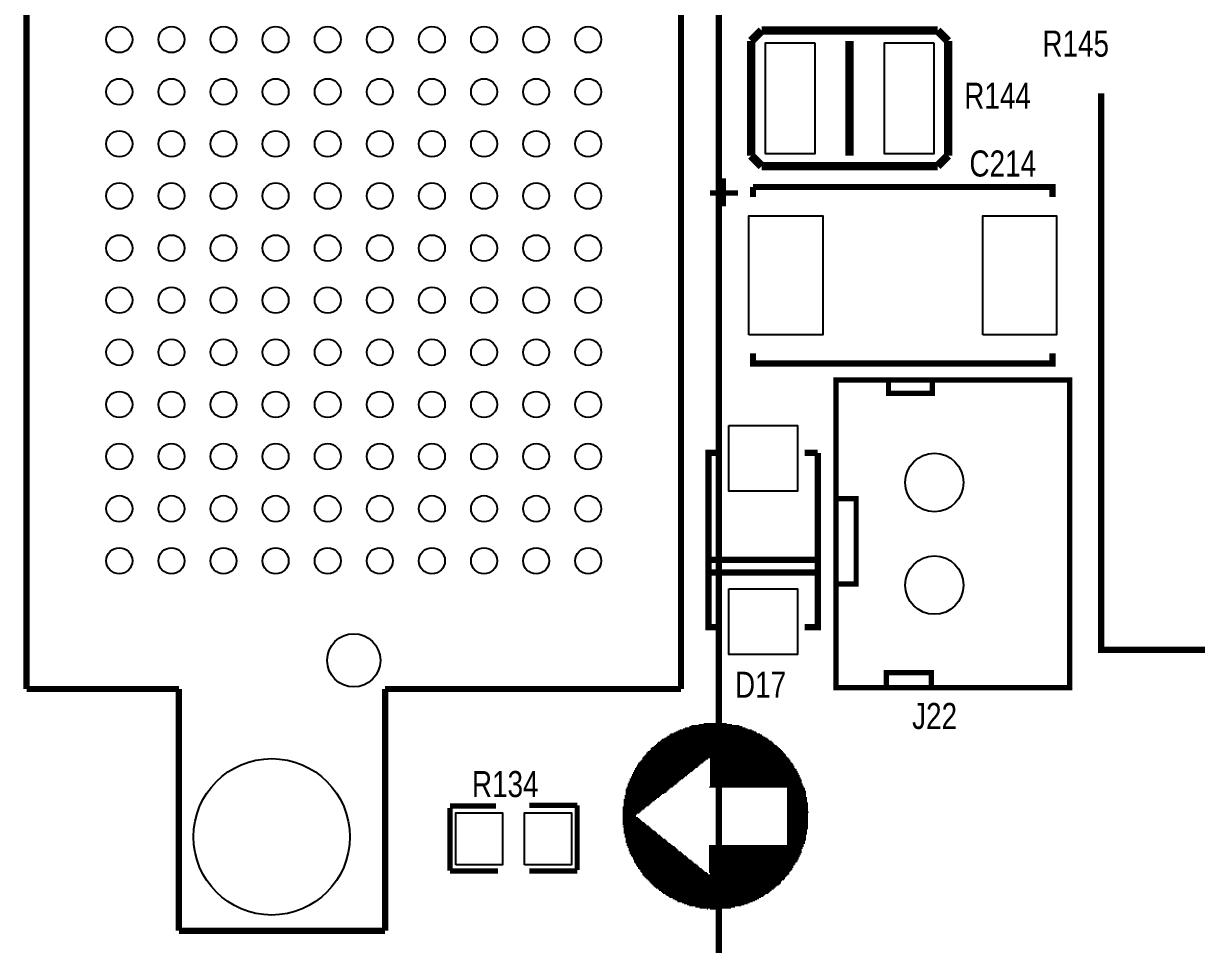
# Model space of a CAD drawing. Extents: x -92 to 135, y -31 to 116.
# Drawn here: x -31.95 to -3.35, y -11.86 to 10.59 of the extents above; entities that cross this region are included whole.
import ezdxf

# ---------------------------------------------------------------- set-up
doc = ezdxf.new("R2010")
doc.units = 0
for name, color, linetype in [('BG_SILKSCREEN_TOP', 1, 'CONTINUOUS'), ('PG_SILKSCREEN_TOP', 5, 'CONTINUOUS'), ('PIN_TOP', 6, 'CONTINUOUS'), ('RD_SILKSCREEN_TOP', 7, 'CONTINUOUS')]:
    doc.layers.add(name, color=color, linetype=linetype)

msp = doc.modelspace()

# ---------------------------------------------------------------- linework, layer by layer
at = {"layer": 'BG_SILKSCREEN_TOP', "const_width": 0.1524}
msp.add_lwpolyline([(-14.99743, 56.750204), (-14.99743, -12.251436)], dxfattribs=at)
at = {"layer": 'PG_SILKSCREEN_TOP'}
for points, const_width in [([(-31.87319, 50.148744), (-31.87319, -5.629656)], 0.1524), ([(-15.92199, -5.629656), (-15.92199, 50.148744)], 0.1524), ([(-14.211046, 10.160254), (-13.957046, 10.414)], 0.2032), ([(-13.957046, 10.414), (-9.664954, 10.414)], 0.2032), ([(-9.664954, 10.414), (-9.410954, 10.160254)], 0.2032), ([(-14.211046, 7.365746), (-14.211046, 10.160254)], 0.2032), ([(-11.811, 7.366), (-11.811, 10.16)], 0.2032), ([(-9.410954, 10.160254), (-9.410954, 7.365746)], 0.2032), ([(82.804, -4.677664), (-5.679694, -4.677664), (-5.679694, 8.881872)], 0.1524), ([(-13.957046, 7.112), (-14.211046, 7.365746)], 0.2032), ([(-9.410954, 7.365746), (-9.664954, 7.112)], 0.2032), ([(-9.664954, 7.112), (-13.957046, 7.112)], 0.2032), ([(-14.884654, 6.128004), (-14.884654, 6.813804)], 0.127), ([(-14.165834, 6.601714), (-6.865874, 6.601714), (-6.865874, 6.356604)], 0.1524), ([(-14.165834, 6.356604), (-14.165834, 6.601714)], 0.1524), ([(-15.214854, 6.458204), (-14.529054, 6.458204)], 0.127), ([(-6.865874, 2.546604), (-6.865874, 2.301494), (-14.165834, 2.301494), (-14.165834, 2.546604)], 0.1524), ([(-10.863072, 1.880362), (-10.863072, 1.575562), (-9.796272, 1.575562), (-9.796272, 1.854962)], 0.127), ([(-14.935962, -4.120896), (-15.252446, -4.120896), (-15.252446, 0.123952), (-15.062962, 0.123952)], 0.1524), ([(-12.903962, 0.123952), (-12.587478, 0.123952)], 0.1524), ([(-12.587478, 0.123952), (-12.587478, -4.120896), (-12.903962, -4.120896)], 0.1524), ([(-12.107672, -3.072638), (-11.650472, -3.072638), (-11.650472, -0.989838), (-12.133072, -0.989838)], 0.127), ([(-15.252446, -2.484882), (-12.587478, -2.484882)], 0.1524), ([(-15.252446, -2.789682), (-12.587478, -2.789682)], 0.1524), ([(-10.913872, -5.561838), (-10.913872, -5.231638), (-9.821672, -5.231638), (-9.821672, -5.587238)], 0.127), ([(-31.87319, -5.629656), (-28.15971, -5.629656)], 0.1524), ([(-28.15971, -5.629656), (-28.15971, -11.519916)], 0.1524), ([(-23.13559, -11.519916), (-23.13559, -5.629656)], 0.1524), ([(-23.13559, -5.629656), (-15.92199, -5.629656)], 0.1524), ([(-15.861284, -7.804404), (-15.861284, -6.585204)], 0.0254), ([(-15.835884, -7.779004), (-15.835884, -6.585204)], 0.0254), ([(-15.810484, -7.753604), (-15.810484, -6.559804)], 0.0254), ([(-15.785084, -7.753604), (-15.785084, -6.559804)], 0.0254), ([(-15.759684, -7.728204), (-15.759684, -6.559804)], 0.0254), ([(-15.734284, -7.702804), (-15.734284, -6.559804)], 0.0254), ([(-15.708884, -7.677404), (-15.708884, -6.534404)], 0.0254), ([(-15.683484, -7.652004), (-15.683484, -6.534404)], 0.0254), ([(-15.658084, -7.652004), (-15.658084, -6.509004)], 0.0254), ([(-15.632684, -7.626604), (-15.632684, -6.509004)], 0.0254), ([(-15.607284, -7.601204), (-15.607284, -6.509004)], 0.0254), ([(-15.581884, -7.575804), (-15.581884, -6.509004)], 0.0254), ([(-15.556484, -7.550404), (-15.556484, -6.509004)], 0.0254), ([(-15.531084, -7.550404), (-15.531084, -6.509004)], 0.0254), ([(-15.505684, -7.525004), (-15.505684, -6.509004)], 0.0254), ([(-15.480284, -7.499604), (-15.480284, -6.483604)], 0.0254), ([(-15.454884, -7.474204), (-15.454884, -6.483604)], 0.0254), ([(-15.429484, -7.448804), (-15.429484, -6.483604)], 0.0254), ([(-15.404084, -7.448804), (-15.404084, -6.483604)], 0.0254), ([(-15.378684, -7.423404), (-15.378684, -6.483604)], 0.0254), ([(-15.353284, -7.398004), (-15.353284, -6.458204)], 0.0254), ([(-15.327884, -7.372604), (-15.327884, -6.458204)], 0.0254), ([(-15.302484, -7.347204), (-15.302484, -6.458204)], 0.0254), ([(-15.277084, -7.347204), (-15.277084, -6.458204)], 0.0254), ([(-15.251684, -7.321804), (-15.251684, -6.458204)], 0.0254), ([(-15.226284, -7.321804), (-15.226284, -6.458204)], 0.0254), ([(-15.200884, -8.033004), (-15.200884, -6.458204)], 0.0254), ([(-15.175484, -8.033004), (-15.175484, -6.458204)], 0.0254), ([(-15.150084, -8.033004), (-15.150084, -6.458204)], 0.0254), ([(-15.124684, -8.033004), (-15.124684, -6.458204)], 0.0254), ([(-15.099284, -8.033004), (-15.099284, -6.458204)], 0.0254), ([(-15.073884, -8.033004), (-15.073884, -6.458204)], 0.0254), ([(-15.048484, -8.033004), (-15.048484, -6.458204)], 0.0254), ([(-15.023084, -8.033004), (-15.023084, -6.458204)], 0.0254), ([(-14.997684, -8.033004), (-14.997684, -6.458204)], 0.0254), ([(-14.972284, -8.033004), (-14.972284, -6.458204)], 0.0254), ([(-14.946884, -8.033004), (-14.946884, -6.458204)], 0.0254), ([(-14.921484, -8.033004), (-14.921484, -6.458204)], 0.0254), ([(-14.896084, -8.033004), (-14.896084, -6.458204)], 0.0254), ([(-14.870684, -8.033004), (-14.870684, -6.458204)], 0.0254), ([(-14.845284, -8.033004), (-14.845284, -6.458204)], 0.0254), ([(-14.819884, -8.033004), (-14.819884, -6.458204)], 0.0254), ([(-14.794484, -8.033004), (-14.794484, -6.483604)], 0.0254), ([(-14.769084, -8.033004), (-14.769084, -6.483604)], 0.0254), ([(-14.743684, -8.033004), (-14.743684, -6.483604)], 0.0254), ([(-14.718284, -8.033004), (-14.718284, -6.483604)], 0.0254), ([(-14.692884, -8.033004), (-14.692884, -6.483604)], 0.0254), ([(-14.667484, -8.033004), (-14.667484, -6.509004)], 0.0254), ([(-14.642084, -8.033004), (-14.642084, -6.509004)], 0.0254), ([(-14.616684, -8.033004), (-14.616684, -6.509004)], 0.0254), ([(-14.591284, -8.033004), (-14.591284, -6.509004)], 0.0254), ([(-14.565884, -8.033004), (-14.565884, -6.509004)], 0.0254), ([(-14.540484, -8.033004), (-14.540484, -6.509004)], 0.0254), ([(-14.515084, -8.033004), (-14.515084, -6.509004)], 0.0254), ([(-14.489684, -8.033004), (-14.489684, -6.534404)], 0.0254), ([(-14.464284, -8.033004), (-14.464284, -6.534404)], 0.0254), ([(-14.438884, -8.033004), (-14.438884, -6.534404)], 0.0254), ([(-14.413484, -8.033004), (-14.413484, -6.559804)], 0.0254), ([(-14.388084, -8.033004), (-14.388084, -6.559804)], 0.0254), ([(-14.362684, -8.033004), (-14.362684, -6.559804)], 0.0254), ([(-14.337284, -8.033004), (-14.337284, -6.585204)], 0.0254), ([(-14.311884, -8.033004), (-14.311884, -6.585204)], 0.0254), ([(-16.394684, -8.210804), (-16.394684, -6.864604)], 0.0254), ([(-16.369284, -8.185404), (-16.369284, -6.839204)], 0.0254), ([(-16.343884, -8.185404), (-16.343884, -6.839204)], 0.0254), ([(-16.318484, -8.160004), (-16.318484, -6.813804)], 0.0254), ([(-16.293084, -8.160004), (-16.293084, -6.813804)], 0.0254), ([(-16.267684, -8.134604), (-16.267684, -6.788404)], 0.0254), ([(-16.242284, -8.109204), (-16.242284, -6.763004)], 0.0254), ([(-16.216884, -8.083804), (-16.216884, -6.763004)], 0.0254), ([(-16.191484, -8.058404), (-16.191484, -6.737604)], 0.0254), ([(-16.166084, -8.033004), (-16.166084, -6.712204)], 0.0254), ([(-16.140684, -8.033004), (-16.140684, -6.712204)], 0.0254), ([(-16.115284, -8.007604), (-16.115284, -6.712204)], 0.0254), ([(-16.089884, -7.982204), (-16.089884, -6.686804)], 0.0254), ([(-16.064484, -7.956804), (-16.064484, -6.686804)], 0.0254), ([(-16.039084, -7.956804), (-16.039084, -6.661404)], 0.0254), ([(-16.013684, -7.931404), (-16.013684, -6.661404)], 0.0254), ([(-15.988284, -7.906004), (-15.988284, -6.636004)], 0.0254), ([(-15.962884, -7.880604), (-15.962884, -6.636004)], 0.0254), ([(-15.937484, -7.855204), (-15.937484, -6.610604)], 0.0254), ([(-15.912084, -7.829804), (-15.912084, -6.610604)], 0.0254), ([(-15.886684, -7.829804), (-15.886684, -6.610604)], 0.0254), ([(-14.286484, -8.033004), (-14.286484, -6.610604)], 0.0254), ([(-14.261084, -8.033004), (-14.261084, -6.610604)], 0.0254), ([(-14.235684, -8.033004), (-14.235684, -6.610604)], 0.0254), ([(-14.210284, -8.033004), (-14.210284, -6.610604)], 0.0254), ([(-14.184884, -8.033004), (-14.184884, -6.636004)], 0.0254), ([(-14.159484, -8.033004), (-14.159484, -6.636004)], 0.0254), ([(-14.134084, -8.033004), (-14.134084, -6.661404)], 0.0254), ([(-14.108684, -8.033004), (-14.108684, -6.661404)], 0.0254), ([(-14.083284, -8.033004), (-14.083284, -6.686804)], 0.0254), ([(-14.057884, -8.033004), (-14.057884, -6.712204)], 0.0254), ([(-14.032484, -8.033004), (-14.032484, -6.712204)], 0.0254), ([(-14.007084, -8.033004), (-14.007084, -6.712204)], 0.0254), ([(-13.981684, -8.033004), (-13.981684, -6.737604)], 0.0254), ([(-13.956284, -8.033004), (-13.956284, -6.737604)], 0.0254), ([(-13.930884, -8.033004), (-13.930884, -6.763004)], 0.0254), ([(-13.905484, -8.033004), (-13.905484, -6.788404)], 0.0254), ([(-13.880084, -8.033004), (-13.880084, -6.788404)], 0.0254), ([(-13.854684, -8.033004), (-13.854684, -6.813804)], 0.0254), ([(-13.829284, -8.033004), (-13.829284, -6.813804)], 0.0254), ([(-13.803884, -8.033004), (-13.803884, -6.839204)], 0.0254), ([(-13.778484, -8.033004), (-13.778484, -6.864604)], 0.0254), ([(-16.724884, -8.490204), (-16.724884, -7.144004)], 0.0254), ([(-16.699484, -8.464804), (-16.699484, -7.144004)], 0.0254), ([(-16.674084, -8.439404), (-16.674084, -7.118604)], 0.0254), ([(-16.648684, -8.414004), (-16.648684, -7.067804)], 0.0254), ([(-16.623284, -8.388604), (-16.623284, -7.042404)], 0.0254), ([(-16.597884, -8.363204), (-16.597884, -7.042404)], 0.0254), ([(-16.572484, -8.363204), (-16.572484, -7.017004)], 0.0254), ([(-16.547084, -8.337804), (-16.547084, -6.991604)], 0.0254), ([(-16.521684, -8.312404), (-16.521684, -6.966204)], 0.0254), ([(-16.496284, -8.287004), (-16.496284, -6.940804)], 0.0254), ([(-16.470884, -8.287004), (-16.470884, -6.915404)], 0.0254), ([(-16.445484, -8.261604), (-16.445484, -6.915404)], 0.0254), ([(-16.420084, -8.236204), (-16.420084, -6.890004)], 0.0254), ([(-13.753084, -8.033004), (-13.753084, -6.890004)], 0.0254), ([(-13.727684, -8.033004), (-13.727684, -6.890004)], 0.0254), ([(-13.702284, -8.033004), (-13.702284, -6.915404)], 0.0254), ([(-13.676884, -8.033004), (-13.676884, -6.940804)], 0.0254), ([(-13.651484, -8.033004), (-13.651484, -6.966204)], 0.0254), ([(-13.626084, -8.033004), (-13.626084, -6.991604)], 0.0254), ([(-13.600684, -8.033004), (-13.600684, -6.991604)], 0.0254), ([(-13.575284, -8.033004), (-13.575284, -7.017004)], 0.0254), ([(-13.549884, -8.033004), (-13.549884, -7.042404)], 0.0254), ([(-13.524484, -8.033004), (-13.524484, -7.067804)], 0.0254), ([(-13.499084, -8.033004), (-13.499084, -7.093204)], 0.0254), ([(-13.473684, -8.033004), (-13.473684, -7.118604)], 0.0254), ([(-13.448284, -8.033004), (-13.448284, -7.144004)], 0.0254), ([(-16.953484, -8.668004), (-16.953484, -7.423404)], 0.0254), ([(-16.928084, -8.642604), (-16.928084, -7.398004)], 0.0254), ([(-16.902684, -8.617204), (-16.902684, -7.372604)], 0.0254), ([(-16.877284, -8.591804), (-16.877284, -7.347204)], 0.0254), ([(-16.851884, -8.566404), (-16.851884, -7.296404)], 0.0254), ([(-16.826484, -8.566404), (-16.826484, -7.271004)], 0.0254), ([(-16.801084, -8.541004), (-16.801084, -7.245604)], 0.0254), ([(-16.775684, -8.515604), (-16.775684, -7.220204)], 0.0254), ([(-16.750284, -8.490204), (-16.750284, -7.169404)], 0.0254), ([(-13.422884, -8.033004), (-13.422884, -7.169404)], 0.0254), ([(-13.397484, -8.033004), (-13.397484, -7.194804)], 0.0254), ([(-13.372084, -8.033004), (-13.372084, -7.220204)], 0.0254), ([(-13.346684, -8.033004), (-13.346684, -7.271004)], 0.0254), ([(-13.321284, -10.166604), (-13.321284, -7.296404)], 0.0254), ([(-13.295884, -10.141204), (-13.295884, -7.321804)], 0.0254), ([(-13.270484, -10.090404), (-13.270484, -7.347204)], 0.0254), ([(-13.245084, -10.065004), (-13.245084, -7.398004)], 0.0254), ([(-13.219684, -10.039604), (-13.219684, -7.423404)], 0.0254), ([(-17.105884, -9.734804), (-17.105884, -7.702804)], 0.0254), ([(-17.080484, -9.785604), (-17.080484, -7.652004)], 0.0254), ([(-17.055084, -9.861804), (-17.055084, -7.601204)], 0.0254), ([(-17.029684, -9.887204), (-17.029684, -7.550404)], 0.0254), ([(-17.004284, -8.693404), (-17.004284, -7.525004)], 0.0254), ([(-16.978884, -8.668004), (-16.978884, -7.474204)], 0.0254), ([(-13.194284, -9.988804), (-13.194284, -7.448804)], 0.0254), ([(-13.168884, -9.938004), (-13.168884, -7.499604)], 0.0254), ([(-13.143484, -9.912604), (-13.143484, -7.550404)], 0.0254), ([(-13.118084, -9.861804), (-13.118084, -7.575804)], 0.0254), ([(-13.092684, -9.836404), (-13.092684, -7.626604)], 0.0254), ([(-13.067284, -9.785604), (-13.067284, -7.677404)], 0.0254), ([(-13.041884, -9.734804), (-13.041884, -7.728204)], 0.0254), ([(-17.232884, -9.455404), (-17.232884, -8.007604)], 0.0254), ([(-17.207484, -9.506204), (-17.207484, -7.931404)], 0.0254), ([(-17.182084, -9.582404), (-17.182084, -7.880604)], 0.0254), ([(-17.156684, -9.658604), (-17.156684, -7.804404)], 0.0254), ([(-17.131284, -9.709404), (-17.131284, -7.753604)], 0.0254), ([(-15.226284, -8.033004), (-15.226284, -8.007604)], 0.0254), ([(-13.016484, -9.684004), (-13.016484, -7.779004)], 0.0254), ([(-12.991084, -9.633204), (-12.991084, -7.829804)], 0.0254), ([(-12.965684, -9.531604), (-12.965684, -7.931404)], 0.0254), ([(-12.940284, -9.480804), (-12.940284, -7.982204)], 0.0254), ([(-17.283684, -9.252204), (-17.283684, -8.210804)], 0.0254), ([(-17.258284, -9.379204), (-17.258284, -8.058404)], 0.0254), ([(-12.914884, -9.404604), (-12.914884, -8.033004)], 0.0254), ([(-12.889484, -9.328404), (-12.889484, -8.109204)], 0.0254), ([(-12.864084, -9.176004), (-12.864084, -8.261604)], 0.0254), ([(-20.433538, -8.479028), (-21.551138, -8.479028)], 0.127), ([(-21.551138, -8.529828), (-21.551138, -10.053828)], 0.127), ([(-19.620738, -8.466328), (-18.452338, -8.466328)], 0.127), ([(-18.452338, -8.466328), (-18.452338, -10.041128)], 0.127), ([(-17.334484, -8.947404), (-17.334484, -8.490204)], 0.0254), ([(-17.309084, -9.150604), (-17.309084, -8.312404)], 0.0254), ([(-12.838684, -9.049004), (-12.838684, -8.388604)], 0.0254), ([(-17.004284, -9.938004), (-17.004284, -8.744204)], 0.0254), ([(-16.978884, -9.963404), (-16.978884, -8.744204)], 0.0254), ([(-16.953484, -10.014204), (-16.953484, -8.769604)], 0.0254), ([(-16.928084, -10.039604), (-16.928084, -8.795004)], 0.0254), ([(-16.902684, -10.090404), (-16.902684, -8.820404)], 0.0254), ([(-16.877284, -10.115804), (-16.877284, -8.845804)], 0.0254), ([(-16.851884, -10.166604), (-16.851884, -8.871204)], 0.0254), ([(-16.826484, -10.192004), (-16.826484, -8.871204)], 0.0254), ([(-12.813284, -8.642604), (-12.813284, -8.617204)], 0.0254), ([(-17.334484, -8.998204), (-17.334484, -8.972804)], 0.0254), ([(-16.801084, -10.217404), (-16.801084, -8.896604)], 0.0254), ([(-16.775684, -10.242804), (-16.775684, -8.922004)], 0.0254), ([(-16.750284, -10.268204), (-16.750284, -8.947404)], 0.0254), ([(-16.724884, -10.293604), (-16.724884, -8.947404)], 0.0254), ([(-16.699484, -10.319004), (-16.699484, -8.972804)], 0.0254), ([(-16.674084, -10.344404), (-16.674084, -8.998204)], 0.0254), ([(-16.648684, -10.369804), (-16.648684, -9.023604)], 0.0254), ([(-16.623284, -10.395204), (-16.623284, -9.049004)], 0.0254), ([(-16.597884, -10.420604), (-16.597884, -9.074404)], 0.0254), ([(-16.572484, -10.446004), (-16.572484, -9.074404)], 0.0254), ([(-16.547084, -10.471404), (-16.547084, -9.099804)], 0.0254), ([(-16.521684, -10.496804), (-16.521684, -9.125204)], 0.0254), ([(-16.496284, -10.496804), (-16.496284, -9.150604)], 0.0254), ([(-16.470884, -10.522204), (-16.470884, -9.176004)], 0.0254), ([(-16.445484, -10.547604), (-16.445484, -9.176004)], 0.0254), ([(-16.420084, -10.547604), (-16.420084, -9.201404)], 0.0254), ([(-16.394684, -10.573004), (-16.394684, -9.226804)], 0.0254), ([(-16.369284, -10.598404), (-16.369284, -9.252204)], 0.0254), ([(-16.343884, -10.623804), (-16.343884, -9.277604)], 0.0254), ([(-16.318484, -10.623804), (-16.318484, -9.277604)], 0.0254), ([(-16.293084, -10.649204), (-16.293084, -9.303004)], 0.0254), ([(-16.267684, -10.674604), (-16.267684, -9.328404)], 0.0254), ([(-16.242284, -10.674604), (-16.242284, -9.353804)], 0.0254), ([(-16.216884, -10.700004), (-16.216884, -9.379204)], 0.0254), ([(-16.191484, -10.725404), (-16.191484, -9.379204)], 0.0254), ([(-16.166084, -10.725404), (-16.166084, -9.404604)], 0.0254), ([(-16.140684, -10.725404), (-16.140684, -9.430004)], 0.0254), ([(-15.226284, -10.115804), (-15.226284, -9.430004)], 0.0254), ([(-15.200884, -11.004804), (-15.200884, -9.430004)], 0.0254), ([(-15.175484, -11.004804), (-15.175484, -9.430004)], 0.0254), ([(-15.150084, -11.004804), (-15.150084, -9.430004)], 0.0254), ([(-15.124684, -11.004804), (-15.124684, -9.430004)], 0.0254), ([(-15.099284, -11.004804), (-15.099284, -9.430004)], 0.0254), ([(-15.073884, -11.004804), (-15.073884, -9.430004)], 0.0254), ([(-15.048484, -11.004804), (-15.048484, -9.430004)], 0.0254), ([(-15.023084, -11.004804), (-15.023084, -9.430004)], 0.0254), ([(-14.997684, -11.004804), (-14.997684, -9.430004)], 0.0254), ([(-14.972284, -11.004804), (-14.972284, -9.430004)], 0.0254), ([(-14.946884, -11.004804), (-14.946884, -9.430004)], 0.0254), ([(-14.921484, -10.979404), (-14.921484, -9.430004)], 0.0254), ([(-14.896084, -10.979404), (-14.896084, -9.430004)], 0.0254), ([(-14.870684, -10.979404), (-14.870684, -9.430004)], 0.0254), ([(-14.845284, -10.979404), (-14.845284, -9.430004)], 0.0254), ([(-14.819884, -10.979404), (-14.819884, -9.430004)], 0.0254), ([(-14.794484, -10.979404), (-14.794484, -9.430004)], 0.0254), ([(-14.769084, -10.979404), (-14.769084, -9.430004)], 0.0254), ([(-14.743684, -10.979404), (-14.743684, -9.430004)], 0.0254), ([(-14.718284, -10.979404), (-14.718284, -9.430004)], 0.0254), ([(-14.692884, -10.954004), (-14.692884, -9.430004)], 0.0254), ([(-14.667484, -10.954004), (-14.667484, -9.430004)], 0.0254), ([(-14.642084, -10.954004), (-14.642084, -9.430004)], 0.0254), ([(-14.616684, -10.954004), (-14.616684, -9.430004)], 0.0254), ([(-14.591284, -10.928604), (-14.591284, -9.430004)], 0.0254), ([(-14.565884, -10.928604), (-14.565884, -9.430004)], 0.0254), ([(-14.540484, -10.928604), (-14.540484, -9.430004)], 0.0254), ([(-14.515084, -10.928604), (-14.515084, -9.430004)], 0.0254), ([(-14.489684, -10.928604), (-14.489684, -9.430004)], 0.0254), ([(-14.464284, -10.928604), (-14.464284, -9.430004)], 0.0254), ([(-14.438884, -10.903204), (-14.438884, -9.430004)], 0.0254), ([(-14.413484, -10.903204), (-14.413484, -9.430004)], 0.0254), ([(-14.388084, -10.903204), (-14.388084, -9.430004)], 0.0254), ([(-14.362684, -10.877804), (-14.362684, -9.430004)], 0.0254), ([(-14.337284, -10.877804), (-14.337284, -9.430004)], 0.0254), ([(-14.311884, -10.877804), (-14.311884, -9.430004)], 0.0254), ([(-14.286484, -10.852404), (-14.286484, -9.430004)], 0.0254), ([(-14.261084, -10.852404), (-14.261084, -9.430004)], 0.0254), ([(-14.235684, -10.827004), (-14.235684, -9.430004)], 0.0254), ([(-14.210284, -10.827004), (-14.210284, -9.430004)], 0.0254), ([(-14.184884, -10.827004), (-14.184884, -9.430004)], 0.0254), ([(-14.159484, -10.801604), (-14.159484, -9.430004)], 0.0254), ([(-14.134084, -10.801604), (-14.134084, -9.430004)], 0.0254), ([(-14.108684, -10.776204), (-14.108684, -9.430004)], 0.0254), ([(-14.083284, -10.776204), (-14.083284, -9.430004)], 0.0254), ([(-14.057884, -10.750804), (-14.057884, -9.430004)], 0.0254), ([(-14.032484, -10.750804), (-14.032484, -9.430004)], 0.0254), ([(-14.007084, -10.725404), (-14.007084, -9.430004)], 0.0254), ([(-13.981684, -10.725404), (-13.981684, -9.430004)], 0.0254), ([(-13.956284, -10.700004), (-13.956284, -9.430004)], 0.0254), ([(-13.930884, -10.700004), (-13.930884, -9.430004)], 0.0254), ([(-13.905484, -10.674604), (-13.905484, -9.430004)], 0.0254), ([(-13.880084, -10.649204), (-13.880084, -9.430004)], 0.0254), ([(-13.854684, -10.623804), (-13.854684, -9.430004)], 0.0254), ([(-13.829284, -10.623804), (-13.829284, -9.430004)], 0.0254), ([(-13.803884, -10.623804), (-13.803884, -9.430004)], 0.0254), ([(-13.778484, -10.598404), (-13.778484, -9.430004)], 0.0254), ([(-13.753084, -10.573004), (-13.753084, -9.430004)], 0.0254), ([(-13.727684, -10.547604), (-13.727684, -9.430004)], 0.0254), ([(-13.702284, -10.522204), (-13.702284, -9.430004)], 0.0254), ([(-13.676884, -10.522204), (-13.676884, -9.430004)], 0.0254), ([(-13.651484, -10.496804), (-13.651484, -9.430004)], 0.0254), ([(-13.626084, -10.471404), (-13.626084, -9.430004)], 0.0254), ([(-13.600684, -10.446004), (-13.600684, -9.430004)], 0.0254), ([(-13.575284, -10.420604), (-13.575284, -9.430004)], 0.0254), ([(-13.549884, -10.420604), (-13.549884, -9.430004)], 0.0254), ([(-13.524484, -10.395204), (-13.524484, -9.430004)], 0.0254), ([(-13.499084, -10.369804), (-13.499084, -9.430004)], 0.0254), ([(-13.473684, -10.319004), (-13.473684, -9.430004)], 0.0254), ([(-13.448284, -10.293604), (-13.448284, -9.430004)], 0.0254), ([(-13.422884, -10.293604), (-13.422884, -9.430004)], 0.0254), ([(-13.397484, -10.268204), (-13.397484, -9.430004)], 0.0254), ([(-13.372084, -10.217404), (-13.372084, -9.430004)], 0.0254), ([(-13.346684, -10.192004), (-13.346684, -9.430004)], 0.0254), ([(-16.115284, -10.750804), (-16.115284, -9.455404)], 0.0254), ([(-16.089884, -10.750804), (-16.089884, -9.455404)], 0.0254), ([(-16.064484, -10.776204), (-16.064484, -9.480804)], 0.0254), ([(-16.039084, -10.776204), (-16.039084, -9.506204)], 0.0254), ([(-16.013684, -10.801604), (-16.013684, -9.531604)], 0.0254), ([(-15.988284, -10.827004), (-15.988284, -9.557004)], 0.0254), ([(-15.962884, -10.827004), (-15.962884, -9.582404)], 0.0254), ([(-15.937484, -10.827004), (-15.937484, -9.582404)], 0.0254), ([(-15.912084, -10.827004), (-15.912084, -9.607804)], 0.0254), ([(-15.886684, -10.852404), (-15.886684, -9.633204)], 0.0254), ([(-15.861284, -10.852404), (-15.861284, -9.658604)], 0.0254), ([(-15.835884, -10.877804), (-15.835884, -9.684004)], 0.0254), ([(-15.810484, -10.877804), (-15.810484, -9.684004)], 0.0254), ([(-15.785084, -10.877804), (-15.785084, -9.709404)], 0.0254), ([(-15.759684, -10.903204), (-15.759684, -9.734804)], 0.0254), ([(-21.551138, -10.066528), (-20.382738, -10.066528)], 0.127), ([(-18.452338, -10.066528), (-19.620738, -10.066528)], 0.127), ([(-15.734284, -10.903204), (-15.734284, -9.760204)], 0.0254), ([(-15.708884, -10.928604), (-15.708884, -9.785604)], 0.0254), ([(-15.683484, -10.928604), (-15.683484, -9.785604)], 0.0254), ([(-15.658084, -10.928604), (-15.658084, -9.811004)], 0.0254), ([(-15.632684, -10.928604), (-15.632684, -9.836404)], 0.0254), ([(-15.607284, -10.928604), (-15.607284, -9.861804)], 0.0254), ([(-15.581884, -10.928604), (-15.581884, -9.887204)], 0.0254), ([(-15.556484, -10.954004), (-15.556484, -9.887204)], 0.0254), ([(-15.531084, -10.954004), (-15.531084, -9.912604)], 0.0254), ([(-15.505684, -10.954004), (-15.505684, -9.938004)], 0.0254), ([(-15.480284, -10.954004), (-15.480284, -9.963404)], 0.0254), ([(-15.454884, -10.979404), (-15.454884, -9.988804)], 0.0254), ([(-15.429484, -10.979404), (-15.429484, -9.988804)], 0.0254), ([(-15.404084, -10.979404), (-15.404084, -10.014204)], 0.0254), ([(-15.378684, -10.979404), (-15.378684, -10.039604)], 0.0254), ([(-15.353284, -10.979404), (-15.353284, -10.065004)], 0.0254), ([(-15.327884, -10.979404), (-15.327884, -10.090404)], 0.0254), ([(-15.302484, -10.979404), (-15.302484, -10.090404)], 0.0254), ([(-15.277084, -11.004804), (-15.277084, -10.115804)], 0.0254), ([(-15.251684, -10.979404), (-15.251684, -10.141204)], 0.0254), ([(-15.226284, -10.979404), (-15.226284, -10.141204)], 0.0254), ([(-28.15971, -11.519916), (-23.13559, -11.519916)], 0.1524)]:
    msp.add_lwpolyline(points, dxfattribs=dict(at, const_width=const_width))
at = {"layer": 'PG_SILKSCREEN_TOP', "const_width": 0.127}
msp.add_lwpolyline([(-12.145518, -5.59816), (-12.145518, 1.901952), (-6.445504, 1.901952), (-6.445504, -5.59816)], close=True, dxfattribs=at)
at = {"layer": 'PIN_TOP'}
for points in [[(-12.661138, 10.11301), (-12.661138, 7.41299), (-13.861034, 7.41299), (-13.861034, 10.11301)], [(-9.760966, 10.11301), (-9.760966, 7.41299), (-10.960862, 7.41299), (-10.960862, 10.11301)], [(-14.26591, 3.001518), (-14.26591, 5.901436), (-12.465812, 5.901436), (-12.465812, 3.001518)], [(-8.56615, 3.001518), (-8.56615, 5.901436), (-6.766052, 5.901436), (-6.766052, 3.001518)], [(-14.758162, 0.791718), (-13.081762, 0.791718), (-13.081762, -0.808482), (-14.758162, -0.808482)], [(-14.758162, -3.188462), (-13.081762, -3.188462), (-13.081762, -4.788662), (-14.758162, -4.788662)], [(-21.411438, -9.914128), (-21.411438, -8.644128), (-20.268438, -8.644128), (-20.268438, -9.914128)], [(-19.735038, -9.914128), (-19.735038, -8.644128), (-18.592038, -8.644128), (-18.592038, -9.914128)]]:
    msp.add_lwpolyline(points, close=True, dxfattribs=at)
for centre, radius in [((-29.61259, 10.194544), 0.3175), ((-28.34259, 10.194544), 0.3175), ((-27.07259, 10.194544), 0.3175), ((-25.80259, 10.194544), 0.3175), ((-24.53259, 10.194544), 0.3175), ((-23.26259, 10.194544), 0.3175), ((-21.99259, 10.194544), 0.3175), ((-20.72259, 10.194544), 0.3175), ((-19.45259, 10.194544), 0.3175), ((-18.18259, 10.194544), 0.3175), ((-29.61259, 8.924544), 0.3175), ((-28.34259, 8.924544), 0.3175), ((-27.07259, 8.924544), 0.3175), ((-25.80259, 8.924544), 0.3175), ((-24.53259, 8.924544), 0.3175), ((-23.26259, 8.924544), 0.3175), ((-21.99259, 8.924544), 0.3175), ((-20.72259, 8.924544), 0.3175), ((-19.45259, 8.924544), 0.3175), ((-18.18259, 8.924544), 0.3175), ((-29.61259, 7.654544), 0.3175), ((-28.34259, 7.654544), 0.3175), ((-27.07259, 7.654544), 0.3175), ((-25.80259, 7.654544), 0.3175), ((-24.53259, 7.654544), 0.3175), ((-23.26259, 7.654544), 0.3175), ((-21.99259, 7.654544), 0.3175), ((-20.72259, 7.654544), 0.3175), ((-19.45259, 7.654544), 0.3175), ((-18.18259, 7.654544), 0.3175), ((-29.61259, 6.384544), 0.3175), ((-28.34259, 6.384544), 0.3175), ((-27.07259, 6.384544), 0.3175), ((-25.80259, 6.384544), 0.3175), ((-24.53259, 6.384544), 0.3175), ((-23.26259, 6.384544), 0.3175), ((-21.99259, 6.384544), 0.3175), ((-20.72259, 6.384544), 0.3175), ((-19.45259, 6.384544), 0.3175), ((-18.18259, 6.384544), 0.3175), ((-29.61259, 5.114544), 0.3175), ((-28.34259, 5.114544), 0.3175), ((-27.07259, 5.114544), 0.3175), ((-25.80259, 5.114544), 0.3175), ((-24.53259, 5.114544), 0.3175), ((-23.26259, 5.114544), 0.3175), ((-21.99259, 5.114544), 0.3175), ((-20.72259, 5.114544), 0.3175), ((-19.45259, 5.114544), 0.3175), ((-18.18259, 5.114544), 0.3175), ((-29.61259, 3.844544), 0.3175), ((-28.34259, 3.844544), 0.3175), ((-27.07259, 3.844544), 0.3175), ((-25.80259, 3.844544), 0.3175), ((-24.53259, 3.844544), 0.3175), ((-23.26259, 3.844544), 0.3175), ((-21.99259, 3.844544), 0.3175), ((-20.72259, 3.844544), 0.3175), ((-19.45259, 3.844544), 0.3175), ((-18.18259, 3.844544), 0.3175), ((-29.61259, 2.574544), 0.3175), ((-28.34259, 2.574544), 0.3175), ((-27.07259, 2.574544), 0.3175), ((-25.80259, 2.574544), 0.3175), ((-24.53259, 2.574544), 0.3175), ((-23.26259, 2.574544), 0.3175), ((-21.99259, 2.574544), 0.3175), ((-20.72259, 2.574544), 0.3175), ((-19.45259, 2.574544), 0.3175), ((-18.18259, 2.574544), 0.3175), ((-29.61259, 1.304544), 0.3175), ((-28.34259, 1.304544), 0.3175), ((-27.07259, 1.304544), 0.3175), ((-25.80259, 1.304544), 0.3175), ((-24.53259, 1.304544), 0.3175), ((-23.26259, 1.304544), 0.3175), ((-21.99259, 1.304544), 0.3175), ((-20.72259, 1.304544), 0.3175), ((-19.45259, 1.304544), 0.3175), ((-18.18259, 1.304544), 0.3175), ((-29.61259, 0.034544), 0.3175), ((-28.34259, 0.034544), 0.3175), ((-27.07259, 0.034544), 0.3175), ((-25.80259, 0.034544), 0.3175), ((-24.53259, 0.034544), 0.3175), ((-23.26259, 0.034544), 0.3175), ((-21.99259, 0.034544), 0.3175), ((-20.72259, 0.034544), 0.3175), ((-19.45259, 0.034544), 0.3175), ((-18.18259, 0.034544), 0.3175), ((-9.745472, -0.597916), 0.7112), ((-29.61259, -1.235456), 0.3175), ((-28.34259, -1.235456), 0.3175), ((-27.07259, -1.235456), 0.3175), ((-25.80259, -1.235456), 0.3175), ((-24.53259, -1.235456), 0.3175), ((-23.26259, -1.235456), 0.3175), ((-21.99259, -1.235456), 0.3175), ((-20.72259, -1.235456), 0.3175), ((-19.45259, -1.235456), 0.3175), ((-18.18259, -1.235456), 0.3175), ((-29.61259, -2.505456), 0.3175), ((-28.34259, -2.505456), 0.3175), ((-27.07259, -2.505456), 0.3175), ((-25.80259, -2.505456), 0.3175), ((-24.53259, -2.505456), 0.3175), ((-23.26259, -2.505456), 0.3175), ((-21.99259, -2.505456), 0.3175), ((-20.72259, -2.505456), 0.3175), ((-19.45259, -2.505456), 0.3175), ((-18.18259, -2.505456), 0.3175), ((-9.745472, -3.098038), 0.7112), ((-23.89759, -4.931156), 0.6477), ((-25.89911, -9.231376), 1.905)]:
    msp.add_circle(centre, radius, dxfattribs=at)

# ---------------------------------------------------------------- texts
at = {"layer": 'RD_SILKSCREEN_TOP', "width": 0.8}
for s, p in [('R145', (-7.112, 9.779)), ('R144', (-9.017, 8.509)), ('C214', (-8.89, 6.858)), ('D17', (-14.605, -5.842)), ('J22', (-10.287, -6.604)), ('R134', (-21.017738, -8.263128))]:
    msp.add_text(s, height=0.635, dxfattribs=at).set_placement(p)

doc.saveas('drawing.dxf')
